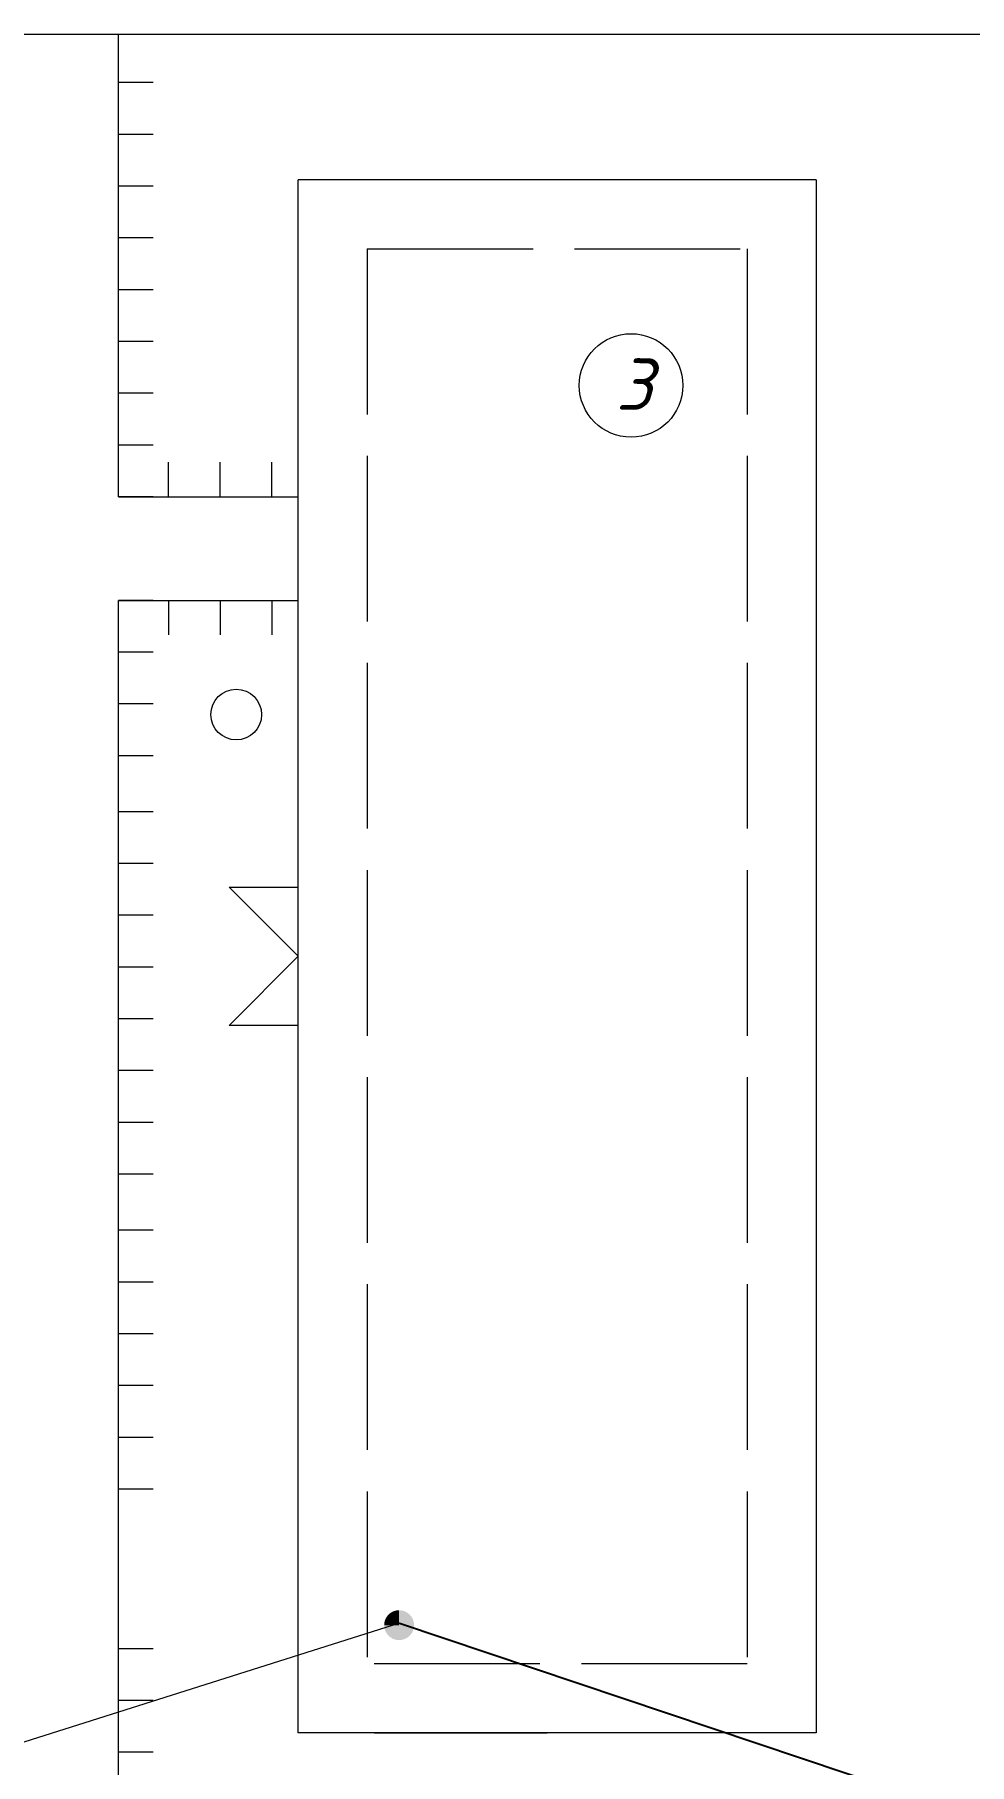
# Model space of a CAD drawing. Header units: millimetres. Extents: x 27137 to 30937, y -4667 to -569.
# Drawn here: x 30153.1 to 30180.2, y -2861.2 to -2811 of the extents above; entities that cross this region are included whole.
import ezdxf

# ---------------------------------------------------------------- set-up
doc = ezdxf.new("R2010")
doc.units = ezdxf.units.MM
doc.header["$LTSCALE"] = 0.4
doc.linetypes.add('ACAD_ISO02W100', pattern=[15, 12, -3])
doc.styles.add('Isocpeur', font='isocpeui.ttf', dxfattribs={"height": 2.5})

msp = doc.modelspace()

# ---------------------------------------------------------------- hatches: boundary and pattern name
at = {"lineweight": 15}
h = msp.add_hatch(color=256, dxfattribs=at)
h.dxf.hatch_style = 1
h.paths.add_polyline_path([(30163.271, -2857.1296), (30163.7035, -2857.1296), (30164.1361, -2857.1296, -1)])
h.paths.add_polyline_path([(30163.7035, -2856.6971, -0.4142136), (30164.1361, -2857.1296), (30163.7035, -2857.1296)])
h = msp.add_hatch(color=256, dxfattribs=at)
h.dxf.hatch_style = 1
h.paths.add_polyline_path([(30163.7035, -2856.6971), (30163.7035, -2857.1296), (30163.271, -2857.1296, -0.4142136)])

# ---------------------------------------------------------------- linework, layer by layer
for p, q in [((30187.7371, -2811.0495), (30059.8064, -2811.0523)), ((30156.5767, -2812.441), (30155.5767, -2812.441)), ((30156.5767, -2812.441), (30155.5767, -2812.441)), ((30156.5767, -2812.441), (30155.5767, -2812.441)), ((30156.5767, -2812.441), (30155.5767, -2812.441)), ((30156.5767, -2812.441), (30155.5767, -2812.441)), ((30156.5767, -2812.441), (30155.5767, -2812.441)), ((30156.5767, -2812.441), (30155.5767, -2812.441)), ((30156.5767, -2812.441), (30155.5767, -2812.441)), ((30156.5767, -2812.441), (30155.5767, -2812.441)), ((30156.5767, -2812.441), (30155.5767, -2812.441)), ((30156.5767, -2812.441), (30155.5767, -2812.441)), ((30156.5767, -2812.441), (30155.5767, -2812.441)), ((30156.5767, -2812.441), (30155.5767, -2812.441)), ((30156.5767, -2812.441), (30155.5767, -2812.441)), ((30156.5767, -2812.441), (30155.5767, -2812.441)), ((30156.5767, -2812.441), (30155.5767, -2812.441)), ((30156.5767, -2812.441), (30155.5767, -2812.441)), ((30156.5767, -2812.441), (30155.5767, -2812.441)), ((30156.5767, -2812.441), (30155.5767, -2812.441)), ((30156.5767, -2812.441), (30155.5767, -2812.441)), ((30156.5767, -2812.441), (30155.5767, -2812.441)), ((30156.5767, -2812.441), (30155.5767, -2812.441)), ((30156.5767, -2812.441), (30155.5767, -2812.441)), ((30156.5767, -2812.441), (30155.5767, -2812.441)), ((30156.5767, -2812.441), (30155.5767, -2812.441)), ((30156.5767, -2813.941), (30155.5767, -2813.941)), ((30156.5767, -2813.941), (30155.5767, -2813.941)), ((30156.5767, -2813.941), (30155.5767, -2813.941)), ((30156.5767, -2813.941), (30155.5767, -2813.941)), ((30156.5767, -2813.941), (30155.5767, -2813.941)), ((30156.5767, -2813.941), (30155.5767, -2813.941)), ((30156.5767, -2813.941), (30155.5767, -2813.941)), ((30156.5767, -2813.941), (30155.5767, -2813.941)), ((30156.5767, -2813.941), (30155.5767, -2813.941)), ((30156.5767, -2813.941), (30155.5767, -2813.941)), ((30156.5767, -2813.941), (30155.5767, -2813.941)), ((30156.5767, -2813.941), (30155.5767, -2813.941)), ((30156.5767, -2813.941), (30155.5767, -2813.941)), ((30156.5767, -2813.941), (30155.5767, -2813.941)), ((30156.5767, -2813.941), (30155.5767, -2813.941)), ((30156.5767, -2813.941), (30155.5767, -2813.941)), ((30156.5767, -2813.941), (30155.5767, -2813.941)), ((30156.5767, -2813.941), (30155.5767, -2813.941)), ((30156.5767, -2813.941), (30155.5767, -2813.941)), ((30156.5767, -2813.941), (30155.5767, -2813.941)), ((30156.5767, -2813.941), (30155.5767, -2813.941)), ((30156.5767, -2813.941), (30155.5767, -2813.941)), ((30156.5767, -2813.941), (30155.5767, -2813.941)), ((30156.5767, -2813.941), (30155.5767, -2813.941)), ((30156.5767, -2813.941), (30155.5767, -2813.941)), ((30156.5767, -2813.941), (30155.5767, -2813.941)), ((30156.5767, -2813.941), (30155.5767, -2813.941)), ((30156.5767, -2813.941), (30155.5767, -2813.941)), ((30156.5767, -2813.941), (30155.5767, -2813.941)), ((30156.5767, -2813.941), (30155.5767, -2813.941)), ((30156.5767, -2813.941), (30155.5767, -2813.941)), ((30156.5767, -2813.941), (30155.5767, -2813.941)), ((30156.5767, -2813.941), (30155.5767, -2813.941)), ((30156.5767, -2813.941), (30155.5767, -2813.941)), ((30156.5767, -2813.941), (30155.5767, -2813.941)), ((30156.5767, -2813.941), (30155.5767, -2813.941)), ((30156.5767, -2813.941), (30155.5767, -2813.941)), ((30156.5767, -2813.941), (30155.5767, -2813.941)), ((30156.5767, -2813.941), (30155.5767, -2813.941)), ((30156.5767, -2813.941), (30155.5767, -2813.941)), ((30156.5767, -2813.941), (30155.5767, -2813.941)), ((30156.5767, -2813.941), (30155.5767, -2813.941)), ((30160.7829, -2860.2526), (30160.7829, -2815.2526)), ((30175.7829, -2815.2526), (30160.7829, -2815.2526)), ((30175.7829, -2815.2526), (30175.7829, -2860.2526)), ((30175.7829, -2815.2526), (30175.7829, -2860.2526)), ((30156.5767, -2815.441), (30155.5767, -2815.441)), ((30156.5767, -2815.441), (30155.5767, -2815.441)), ((30156.5767, -2815.441), (30155.5767, -2815.441)), ((30156.5767, -2815.441), (30155.5767, -2815.441)), ((30156.5767, -2815.441), (30155.5767, -2815.441)), ((30156.5767, -2815.441), (30155.5767, -2815.441)), ((30156.5767, -2815.441), (30155.5767, -2815.441)), ((30156.5767, -2815.441), (30155.5767, -2815.441)), ((30156.5767, -2815.441), (30155.5767, -2815.441)), ((30156.5767, -2815.441), (30155.5767, -2815.441)), ((30156.5767, -2815.441), (30155.5767, -2815.441)), ((30156.5767, -2815.441), (30155.5767, -2815.441)), ((30156.5767, -2815.441), (30155.5767, -2815.441)), ((30156.5767, -2815.441), (30155.5767, -2815.441)), ((30156.5767, -2815.441), (30155.5767, -2815.441)), ((30156.5767, -2815.441), (30155.5767, -2815.441)), ((30156.5767, -2815.441), (30155.5767, -2815.441)), ((30156.5767, -2815.441), (30155.5767, -2815.441)), ((30156.5767, -2815.441), (30155.5767, -2815.441)), ((30156.5767, -2815.441), (30155.5767, -2815.441)), ((30156.5767, -2815.441), (30155.5767, -2815.441)), ((30156.5767, -2815.441), (30155.5767, -2815.441)), ((30156.5767, -2815.441), (30155.5767, -2815.441)), ((30156.5767, -2815.441), (30155.5767, -2815.441)), ((30156.5767, -2815.441), (30155.5767, -2815.441)), ((30156.5767, -2815.441), (30155.5767, -2815.441)), ((30156.5767, -2815.441), (30155.5767, -2815.441)), ((30156.5767, -2815.441), (30155.5767, -2815.441)), ((30156.5767, -2815.441), (30155.5767, -2815.441)), ((30156.5767, -2815.441), (30155.5767, -2815.441)), ((30156.5767, -2815.441), (30155.5767, -2815.441)), ((30156.5767, -2815.441), (30155.5767, -2815.441)), ((30156.5767, -2815.441), (30155.5767, -2815.441)), ((30156.5767, -2815.441), (30155.5767, -2815.441)), ((30156.5767, -2815.441), (30155.5767, -2815.441)), ((30156.5767, -2815.441), (30155.5767, -2815.441)), ((30156.5767, -2815.441), (30155.5767, -2815.441)), ((30156.5767, -2815.441), (30155.5767, -2815.441)), ((30156.5767, -2815.441), (30155.5767, -2815.441)), ((30156.5767, -2815.441), (30155.5767, -2815.441)), ((30156.5767, -2815.441), (30155.5767, -2815.441)), ((30156.5767, -2815.441), (30155.5767, -2815.441)), ((30156.5767, -2816.941), (30155.5767, -2816.941)), ((30156.5767, -2816.941), (30155.5767, -2816.941)), ((30156.5767, -2816.941), (30155.5767, -2816.941)), ((30156.5767, -2816.941), (30155.5767, -2816.941)), ((30156.5767, -2816.941), (30155.5767, -2816.941)), ((30156.5767, -2816.941), (30155.5767, -2816.941)), ((30156.5767, -2816.941), (30155.5767, -2816.941)), ((30156.5767, -2816.941), (30155.5767, -2816.941)), ((30156.5767, -2816.941), (30155.5767, -2816.941)), ((30156.5767, -2816.941), (30155.5767, -2816.941)), ((30156.5767, -2816.941), (30155.5767, -2816.941)), ((30156.5767, -2816.941), (30155.5767, -2816.941)), ((30156.5767, -2816.941), (30155.5767, -2816.941)), ((30156.5767, -2816.941), (30155.5767, -2816.941)), ((30156.5767, -2816.941), (30155.5767, -2816.941)), ((30156.5767, -2816.941), (30155.5767, -2816.941)), ((30156.5767, -2816.941), (30155.5767, -2816.941)), ((30156.5767, -2816.941), (30155.5767, -2816.941)), ((30156.5767, -2816.941), (30155.5767, -2816.941)), ((30156.5767, -2816.941), (30155.5767, -2816.941)), ((30156.5767, -2816.941), (30155.5767, -2816.941)), ((30156.5767, -2816.941), (30155.5767, -2816.941)), ((30156.5767, -2816.941), (30155.5767, -2816.941)), ((30156.5767, -2816.941), (30155.5767, -2816.941)), ((30156.5767, -2816.941), (30155.5767, -2816.941)), ((30156.5767, -2816.941), (30155.5767, -2816.941)), ((30156.5767, -2816.941), (30155.5767, -2816.941)), ((30156.5767, -2816.941), (30155.5767, -2816.941)), ((30156.5767, -2816.941), (30155.5767, -2816.941)), ((30156.5767, -2816.941), (30155.5767, -2816.941)), ((30156.5767, -2816.941), (30155.5767, -2816.941)), ((30156.5767, -2816.941), (30155.5767, -2816.941)), ((30156.5767, -2816.941), (30155.5767, -2816.941)), ((30156.5767, -2816.941), (30155.5767, -2816.941)), ((30156.5767, -2816.941), (30155.5767, -2816.941)), ((30156.5767, -2816.941), (30155.5767, -2816.941)), ((30156.5767, -2816.941), (30155.5767, -2816.941)), ((30156.5767, -2816.941), (30155.5767, -2816.941)), ((30156.5767, -2816.941), (30155.5767, -2816.941)), ((30156.5767, -2816.941), (30155.5767, -2816.941)), ((30156.5767, -2816.941), (30155.5767, -2816.941)), ((30156.5767, -2816.941), (30155.5767, -2816.941)), ((30156.5767, -2818.441), (30155.5767, -2818.441)), ((30156.5767, -2818.441), (30155.5767, -2818.441)), ((30156.5767, -2818.441), (30155.5767, -2818.441)), ((30156.5767, -2818.441), (30155.5767, -2818.441)), ((30156.5767, -2818.441), (30155.5767, -2818.441)), ((30156.5767, -2818.441), (30155.5767, -2818.441)), ((30156.5767, -2818.441), (30155.5767, -2818.441)), ((30156.5767, -2818.441), (30155.5767, -2818.441)), ((30156.5767, -2818.441), (30155.5767, -2818.441)), ((30156.5767, -2818.441), (30155.5767, -2818.441)), ((30156.5767, -2818.441), (30155.5767, -2818.441)), ((30156.5767, -2818.441), (30155.5767, -2818.441)), ((30156.5767, -2818.441), (30155.5767, -2818.441)), ((30156.5767, -2818.441), (30155.5767, -2818.441)), ((30156.5767, -2818.441), (30155.5767, -2818.441)), ((30156.5767, -2818.441), (30155.5767, -2818.441)), ((30156.5767, -2818.441), (30155.5767, -2818.441)), ((30156.5767, -2818.441), (30155.5767, -2818.441)), ((30156.5767, -2818.441), (30155.5767, -2818.441)), ((30156.5767, -2818.441), (30155.5767, -2818.441)), ((30156.5767, -2818.441), (30155.5767, -2818.441)), ((30156.5767, -2818.441), (30155.5767, -2818.441)), ((30156.5767, -2818.441), (30155.5767, -2818.441)), ((30156.5767, -2818.441), (30155.5767, -2818.441)), ((30156.5767, -2818.441), (30155.5767, -2818.441)), ((30156.5767, -2818.441), (30155.5767, -2818.441)), ((30156.5767, -2818.441), (30155.5767, -2818.441)), ((30156.5767, -2818.441), (30155.5767, -2818.441)), ((30156.5767, -2818.441), (30155.5767, -2818.441)), ((30156.5767, -2818.441), (30155.5767, -2818.441)), ((30156.5767, -2818.441), (30155.5767, -2818.441)), ((30156.5767, -2818.441), (30155.5767, -2818.441)), ((30156.5767, -2818.441), (30155.5767, -2818.441)), ((30156.5767, -2818.441), (30155.5767, -2818.441)), ((30156.5767, -2818.441), (30155.5767, -2818.441)), ((30156.5767, -2818.441), (30155.5767, -2818.441)), ((30156.5767, -2818.441), (30155.5767, -2818.441)), ((30156.5767, -2818.441), (30155.5767, -2818.441)), ((30156.5767, -2818.441), (30155.5767, -2818.441)), ((30156.5767, -2818.441), (30155.5767, -2818.441)), ((30156.5767, -2818.441), (30155.5767, -2818.441)), ((30156.5767, -2818.441), (30155.5767, -2818.441)), ((30156.5767, -2819.941), (30155.5767, -2819.941)), ((30156.5767, -2819.941), (30155.5767, -2819.941)), ((30156.5767, -2819.941), (30155.5767, -2819.941)), ((30156.5767, -2819.941), (30155.5767, -2819.941)), ((30156.5767, -2819.941), (30155.5767, -2819.941)), ((30156.5767, -2819.941), (30155.5767, -2819.941)), ((30156.5767, -2819.941), (30155.5767, -2819.941)), ((30156.5767, -2819.941), (30155.5767, -2819.941)), ((30156.5767, -2819.941), (30155.5767, -2819.941)), ((30156.5767, -2819.941), (30155.5767, -2819.941)), ((30156.5767, -2819.941), (30155.5767, -2819.941)), ((30156.5767, -2819.941), (30155.5767, -2819.941)), ((30156.5767, -2819.941), (30155.5767, -2819.941)), ((30156.5767, -2819.941), (30155.5767, -2819.941)), ((30156.5767, -2819.941), (30155.5767, -2819.941)), ((30156.5767, -2819.941), (30155.5767, -2819.941)), ((30156.5767, -2819.941), (30155.5767, -2819.941)), ((30156.5767, -2819.941), (30155.5767, -2819.941)), ((30156.5767, -2819.941), (30155.5767, -2819.941)), ((30156.5767, -2819.941), (30155.5767, -2819.941)), ((30156.5767, -2819.941), (30155.5767, -2819.941)), ((30156.5767, -2819.941), (30155.5767, -2819.941)), ((30156.5767, -2819.941), (30155.5767, -2819.941)), ((30156.5767, -2819.941), (30155.5767, -2819.941)), ((30156.5767, -2819.941), (30155.5767, -2819.941)), ((30156.5767, -2819.941), (30155.5767, -2819.941)), ((30156.5767, -2819.941), (30155.5767, -2819.941)), ((30156.5767, -2819.941), (30155.5767, -2819.941)), ((30156.5767, -2819.941), (30155.5767, -2819.941)), ((30156.5767, -2819.941), (30155.5767, -2819.941)), ((30156.5767, -2819.941), (30155.5767, -2819.941)), ((30156.5767, -2819.941), (30155.5767, -2819.941)), ((30156.5767, -2819.941), (30155.5767, -2819.941)), ((30156.5767, -2819.941), (30155.5767, -2819.941)), ((30156.5767, -2819.941), (30155.5767, -2819.941)), ((30156.5767, -2819.941), (30155.5767, -2819.941)), ((30156.5767, -2819.941), (30155.5767, -2819.941)), ((30156.5767, -2819.941), (30155.5767, -2819.941)), ((30156.5767, -2819.941), (30155.5767, -2819.941)), ((30156.5767, -2819.941), (30155.5767, -2819.941)), ((30156.5767, -2819.941), (30155.5767, -2819.941)), ((30156.5767, -2819.941), (30155.5767, -2819.941)), ((30156.5767, -2821.441), (30155.5767, -2821.441)), ((30156.5767, -2821.441), (30155.5767, -2821.441)), ((30156.5767, -2821.441), (30155.5767, -2821.441)), ((30156.5767, -2821.441), (30155.5767, -2821.441)), ((30156.5767, -2821.441), (30155.5767, -2821.441)), ((30156.5767, -2821.441), (30155.5767, -2821.441)), ((30156.5767, -2821.441), (30155.5767, -2821.441)), ((30156.5767, -2821.441), (30155.5767, -2821.441)), ((30156.5767, -2821.441), (30155.5767, -2821.441)), ((30156.5767, -2821.441), (30155.5767, -2821.441)), ((30156.5767, -2821.441), (30155.5767, -2821.441)), ((30156.5767, -2821.441), (30155.5767, -2821.441)), ((30156.5767, -2821.441), (30155.5767, -2821.441)), ((30156.5767, -2821.441), (30155.5767, -2821.441)), ((30156.5767, -2821.441), (30155.5767, -2821.441)), ((30156.5767, -2821.441), (30155.5767, -2821.441)), ((30156.5767, -2821.441), (30155.5767, -2821.441)), ((30156.5767, -2821.441), (30155.5767, -2821.441)), ((30156.5767, -2821.441), (30155.5767, -2821.441)), ((30156.5767, -2821.441), (30155.5767, -2821.441)), ((30156.5767, -2821.441), (30155.5767, -2821.441)), ((30156.5767, -2821.441), (30155.5767, -2821.441)), ((30156.5767, -2821.441), (30155.5767, -2821.441)), ((30156.5767, -2821.441), (30155.5767, -2821.441)), ((30156.5767, -2821.441), (30155.5767, -2821.441)), ((30156.5767, -2821.441), (30155.5767, -2821.441)), ((30156.5767, -2821.441), (30155.5767, -2821.441)), ((30156.5767, -2821.441), (30155.5767, -2821.441)), ((30156.5767, -2821.441), (30155.5767, -2821.441)), ((30156.5767, -2821.441), (30155.5767, -2821.441)), ((30156.5767, -2821.441), (30155.5767, -2821.441)), ((30156.5767, -2821.441), (30155.5767, -2821.441)), ((30156.5767, -2821.441), (30155.5767, -2821.441)), ((30156.5767, -2821.441), (30155.5767, -2821.441)), ((30156.5767, -2821.441), (30155.5767, -2821.441)), ((30156.5767, -2821.441), (30155.5767, -2821.441)), ((30156.5767, -2821.441), (30155.5767, -2821.441)), ((30156.5767, -2821.441), (30155.5767, -2821.441)), ((30156.5767, -2821.441), (30155.5767, -2821.441)), ((30156.5767, -2821.441), (30155.5767, -2821.441)), ((30156.5767, -2821.441), (30155.5767, -2821.441)), ((30156.5767, -2821.441), (30155.5767, -2821.441)), ((30156.5767, -2822.941), (30155.5767, -2822.941)), ((30156.5767, -2822.941), (30155.5767, -2822.941)), ((30156.5767, -2822.941), (30155.5767, -2822.941)), ((30156.5767, -2822.941), (30155.5767, -2822.941)), ((30156.5767, -2822.941), (30155.5767, -2822.941)), ((30156.5767, -2822.941), (30155.5767, -2822.941)), ((30156.5767, -2822.941), (30155.5767, -2822.941)), ((30156.5767, -2822.941), (30155.5767, -2822.941)), ((30156.5767, -2822.941), (30155.5767, -2822.941)), ((30156.5767, -2822.941), (30155.5767, -2822.941)), ((30156.5767, -2822.941), (30155.5767, -2822.941)), ((30156.5767, -2822.941), (30155.5767, -2822.941)), ((30156.5767, -2822.941), (30155.5767, -2822.941)), ((30156.5767, -2822.941), (30155.5767, -2822.941)), ((30156.5767, -2822.941), (30155.5767, -2822.941)), ((30156.5767, -2822.941), (30155.5767, -2822.941)), ((30156.5767, -2822.941), (30155.5767, -2822.941)), ((30157.0199, -2824.441), (30157.0199, -2823.441)), ((30157.0199, -2824.441), (30157.0199, -2823.441)), ((30158.5199, -2824.441), (30158.5199, -2823.441)), ((30158.5199, -2824.441), (30158.5199, -2823.441)), ((30160.0199, -2824.441), (30160.0199, -2823.441)), ((30160.0199, -2824.441), (30160.0199, -2823.441)), ((30155.576, -2824.441), (30160.7829, -2824.441)), ((30156.5767, -2824.441), (30155.5767, -2824.441)), ((30156.5767, -2824.441), (30155.5767, -2824.441)), ((30156.5767, -2824.441), (30155.5767, -2824.441)), ((30156.5767, -2824.441), (30155.5767, -2824.441)), ((30156.5767, -2824.441), (30155.5767, -2824.441)), ((30156.5767, -2824.441), (30155.5767, -2824.441)), ((30156.5767, -2824.441), (30155.5767, -2824.441)), ((30156.5767, -2824.441), (30155.5767, -2824.441)), ((30156.5767, -2824.441), (30155.5767, -2824.441)), ((30156.5767, -2824.441), (30155.5767, -2824.441)), ((30156.5767, -2824.441), (30155.5767, -2824.441)), ((30155.5761, -2827.441), (30160.7829, -2827.441)), ((30156.5767, -2827.441), (30155.5767, -2827.441)), ((30156.5767, -2827.441), (30155.5767, -2827.441)), ((30156.5767, -2827.441), (30155.5767, -2827.441)), ((30156.5767, -2827.441), (30155.5767, -2827.441)), ((30156.5767, -2827.441), (30155.5767, -2827.441)), ((30156.5767, -2827.441), (30155.5767, -2827.441)), ((30156.5767, -2827.441), (30155.5767, -2827.441)), ((30156.5767, -2827.441), (30155.5767, -2827.441)), ((30156.5767, -2827.441), (30155.5767, -2827.441)), ((30156.5767, -2827.441), (30155.5767, -2827.441)), ((30156.5767, -2827.441), (30155.5767, -2827.441)), ((30156.5767, -2827.441), (30155.5767, -2827.441)), ((30156.5767, -2827.441), (30155.5767, -2827.441)), ((30156.5767, -2827.441), (30155.5767, -2827.441)), ((30156.5767, -2827.441), (30155.5767, -2827.441)), ((30156.5767, -2827.441), (30155.5767, -2827.441)), ((30156.5767, -2827.441), (30155.5767, -2827.441)), ((30157.0199, -2827.441), (30157.0199, -2828.441)), ((30157.0199, -2827.441), (30157.0199, -2828.441)), ((30158.5199, -2827.441), (30158.5199, -2828.441)), ((30158.5199, -2827.441), (30158.5199, -2828.441)), ((30160.0199, -2827.441), (30160.0199, -2828.441)), ((30160.0199, -2827.441), (30160.0199, -2828.441)), ((30156.5767, -2828.941), (30155.5767, -2828.941)), ((30156.5767, -2828.941), (30155.5767, -2828.941)), ((30156.5767, -2828.941), (30155.5767, -2828.941)), ((30156.5767, -2828.941), (30155.5767, -2828.941)), ((30156.5767, -2828.941), (30155.5767, -2828.941)), ((30156.5767, -2828.941), (30155.5767, -2828.941)), ((30156.5767, -2828.941), (30155.5767, -2828.941)), ((30156.5767, -2828.941), (30155.5767, -2828.941)), ((30156.5767, -2828.941), (30155.5767, -2828.941)), ((30156.5767, -2828.941), (30155.5767, -2828.941)), ((30156.5767, -2828.941), (30155.5767, -2828.941)), ((30156.5767, -2830.441), (30155.5767, -2830.441)), ((30156.5767, -2830.441), (30155.5767, -2830.441)), ((30156.5767, -2830.441), (30155.5767, -2830.441)), ((30156.5767, -2830.441), (30155.5767, -2830.441)), ((30156.5767, -2830.441), (30155.5767, -2830.441)), ((30156.5767, -2830.441), (30155.5767, -2830.441)), ((30156.5767, -2830.441), (30155.5767, -2830.441)), ((30156.5767, -2830.441), (30155.5767, -2830.441)), ((30156.5767, -2830.441), (30155.5767, -2830.441)), ((30156.5767, -2830.441), (30155.5767, -2830.441)), ((30156.5767, -2830.441), (30155.5767, -2830.441)), ((30156.5767, -2830.441), (30155.5767, -2830.441)), ((30156.5767, -2830.441), (30155.5767, -2830.441)), ((30156.5767, -2830.441), (30155.5767, -2830.441)), ((30156.5767, -2830.441), (30155.5767, -2830.441)), ((30156.5767, -2830.441), (30155.5767, -2830.441)), ((30156.5767, -2830.441), (30155.5767, -2830.441)), ((30156.5767, -2830.441), (30155.5767, -2830.441)), ((30156.5767, -2830.441), (30155.5767, -2830.441)), ((30156.5767, -2830.441), (30155.5767, -2830.441)), ((30156.5767, -2830.441), (30155.5767, -2830.441)), ((30156.5767, -2831.941), (30155.5767, -2831.941)), ((30156.5767, -2831.941), (30155.5767, -2831.941)), ((30156.5767, -2831.941), (30155.5767, -2831.941)), ((30156.5767, -2831.941), (30155.5767, -2831.941)), ((30156.5767, -2831.941), (30155.5767, -2831.941)), ((30156.5767, -2831.941), (30155.5767, -2831.941)), ((30156.5767, -2831.941), (30155.5767, -2831.941)), ((30156.5767, -2831.941), (30155.5767, -2831.941)), ((30156.5767, -2831.941), (30155.5767, -2831.941)), ((30156.5767, -2831.941), (30155.5767, -2831.941)), ((30156.5767, -2831.941), (30155.5767, -2831.941)), ((30156.5767, -2831.941), (30155.5767, -2831.941)), ((30156.5767, -2831.941), (30155.5767, -2831.941)), ((30156.5767, -2831.941), (30155.5767, -2831.941)), ((30156.5767, -2831.941), (30155.5767, -2831.941)), ((30156.5767, -2831.941), (30155.5767, -2831.941)), ((30156.5767, -2831.941), (30155.5767, -2831.941)), ((30156.5767, -2831.941), (30155.5767, -2831.941)), ((30156.5767, -2831.941), (30155.5767, -2831.941)), ((30156.5767, -2831.941), (30155.5767, -2831.941)), ((30156.5767, -2831.941), (30155.5767, -2831.941)), ((30156.5767, -2831.941), (30155.5767, -2831.941)), ((30156.5767, -2831.941), (30155.5767, -2831.941)), ((30156.5767, -2831.941), (30155.5767, -2831.941)), ((30156.5767, -2831.941), (30155.5767, -2831.941)), ((30156.5767, -2831.941), (30155.5767, -2831.941)), ((30156.5767, -2831.941), (30155.5767, -2831.941)), ((30156.5767, -2831.941), (30155.5767, -2831.941)), ((30156.5767, -2831.941), (30155.5767, -2831.941)), ((30156.5767, -2831.941), (30155.5767, -2831.941)), ((30156.5767, -2831.941), (30155.5767, -2831.941)), ((30156.5767, -2831.941), (30155.5767, -2831.941)), ((30156.5767, -2831.941), (30155.5767, -2831.941)), ((30156.5767, -2831.941), (30155.5767, -2831.941)), ((30156.5767, -2831.941), (30155.5767, -2831.941)), ((30156.5767, -2831.941), (30155.5767, -2831.941)), ((30156.5767, -2831.941), (30155.5767, -2831.941)), ((30156.5767, -2831.941), (30155.5767, -2831.941)), ((30156.5767, -2831.941), (30155.5767, -2831.941)), ((30156.5767, -2831.941), (30155.5767, -2831.941)), ((30156.5767, -2831.941), (30155.5767, -2831.941)), ((30156.5767, -2831.941), (30155.5767, -2831.941)), ((30156.5767, -2831.941), (30155.5767, -2831.941)), ((30156.5767, -2831.941), (30155.5767, -2831.941)), ((30156.5767, -2831.941), (30155.5767, -2831.941)), ((30156.5767, -2831.941), (30155.5767, -2831.941)), ((30156.5767, -2831.941), (30155.5767, -2831.941)), ((30156.5767, -2831.941), (30155.5767, -2831.941)), ((30156.5767, -2831.941), (30155.5767, -2831.941)), ((30156.5767, -2831.941), (30155.5767, -2831.941)), ((30156.5767, -2831.941), (30155.5767, -2831.941)), ((30156.5767, -2831.941), (30155.5767, -2831.941)), ((30156.5767, -2831.941), (30155.5767, -2831.941)), ((30156.5767, -2831.941), (30155.5767, -2831.941)), ((30156.5767, -2831.941), (30155.5767, -2831.941)), ((30156.5767, -2831.941), (30155.5767, -2831.941)), ((30156.5767, -2831.941), (30155.5767, -2831.941)), ((30156.5767, -2831.941), (30155.5767, -2831.941)), ((30156.5767, -2831.941), (30155.5767, -2831.941)), ((30156.5767, -2831.941), (30155.5767, -2831.941)), ((30156.5767, -2831.941), (30155.5767, -2831.941)), ((30156.5767, -2831.941), (30155.5767, -2831.941)), ((30156.5767, -2831.941), (30155.5767, -2831.941)), ((30156.5767, -2831.941), (30155.5767, -2831.941)), ((30156.5767, -2831.941), (30155.5767, -2831.941)), ((30156.5767, -2831.941), (30155.5767, -2831.941)), ((30156.5767, -2831.941), (30155.5767, -2831.941)), ((30156.5767, -2833.5648), (30155.5767, -2833.5648)), ((30156.5767, -2833.5648), (30155.5767, -2833.5648)), ((30156.5767, -2833.5648), (30155.5767, -2833.5648)), ((30156.5767, -2833.5648), (30155.5767, -2833.5648)), ((30156.5767, -2833.5648), (30155.5767, -2833.5648)), ((30156.5767, -2833.5648), (30155.5767, -2833.5648)), ((30156.5767, -2833.5648), (30155.5767, -2833.5648)), ((30156.5767, -2833.5648), (30155.5767, -2833.5648)), ((30156.5767, -2833.5648), (30155.5767, -2833.5648)), ((30156.5767, -2833.5648), (30155.5767, -2833.5648)), ((30156.5767, -2833.5648), (30155.5767, -2833.5648)), ((30156.5767, -2833.5648), (30155.5767, -2833.5648)), ((30156.5767, -2833.5648), (30155.5767, -2833.5648)), ((30156.5767, -2833.5648), (30155.5767, -2833.5648)), ((30156.5767, -2833.5648), (30155.5767, -2833.5648)), ((30156.5767, -2833.5648), (30155.5767, -2833.5648)), ((30156.5767, -2833.5648), (30155.5767, -2833.5648)), ((30156.5767, -2833.5648), (30155.5767, -2833.5648)), ((30156.5767, -2833.5648), (30155.5767, -2833.5648)), ((30156.5767, -2833.5648), (30155.5767, -2833.5648)), ((30156.5767, -2833.5648), (30155.5767, -2833.5648)), ((30156.5767, -2833.5648), (30155.5767, -2833.5648)), ((30156.5767, -2833.5648), (30155.5767, -2833.5648)), ((30156.5767, -2833.5648), (30155.5767, -2833.5648)), ((30156.5767, -2833.5648), (30155.5767, -2833.5648)), ((30156.5767, -2835.0648), (30155.5767, -2835.0648)), ((30156.5767, -2835.0648), (30155.5767, -2835.0648)), ((30156.5767, -2835.0648), (30155.5767, -2835.0648)), ((30156.5767, -2835.0648), (30155.5767, -2835.0648)), ((30156.5767, -2835.0648), (30155.5767, -2835.0648)), ((30156.5767, -2835.0648), (30155.5767, -2835.0648)), ((30156.5767, -2835.0648), (30155.5767, -2835.0648)), ((30156.5767, -2835.0648), (30155.5767, -2835.0648)), ((30156.5767, -2835.0648), (30155.5767, -2835.0648)), ((30156.5767, -2835.0648), (30155.5767, -2835.0648)), ((30156.5767, -2835.0648), (30155.5767, -2835.0648)), ((30156.5767, -2835.0648), (30155.5767, -2835.0648)), ((30156.5767, -2835.0648), (30155.5767, -2835.0648)), ((30156.5767, -2835.0648), (30155.5767, -2835.0648)), ((30156.5767, -2835.0648), (30155.5767, -2835.0648)), ((30156.5767, -2835.0648), (30155.5767, -2835.0648)), ((30156.5767, -2835.0648), (30155.5767, -2835.0648)), ((30158.7829, -2835.7526), (30160.7829, -2835.7526)), ((30158.7829, -2835.7526), (30160.7829, -2837.7526)), ((30156.5767, -2836.5648), (30155.5767, -2836.5648)), ((30156.5767, -2836.5648), (30155.5767, -2836.5648)), ((30156.5767, -2836.5648), (30155.5767, -2836.5648)), ((30156.5767, -2836.5648), (30155.5767, -2836.5648)), ((30156.5767, -2836.5648), (30155.5767, -2836.5648)), ((30156.5767, -2836.5648), (30155.5767, -2836.5648)), ((30156.5767, -2836.5648), (30155.5767, -2836.5648)), ((30156.5767, -2836.5648), (30155.5767, -2836.5648)), ((30156.5767, -2836.5648), (30155.5767, -2836.5648)), ((30156.5767, -2836.5648), (30155.5767, -2836.5648)), ((30156.5767, -2836.5648), (30155.5767, -2836.5648)), ((30160.7829, -2837.7526), (30158.7829, -2839.7526)), ((30156.5767, -2838.0648), (30155.5767, -2838.0648)), ((30156.5767, -2838.0648), (30155.5767, -2838.0648)), ((30156.5767, -2838.0648), (30155.5767, -2838.0648)), ((30156.5767, -2838.0648), (30155.5767, -2838.0648)), ((30156.5767, -2838.0648), (30155.5767, -2838.0648)), ((30156.5767, -2838.0648), (30155.5767, -2838.0648)), ((30156.5767, -2838.0648), (30155.5767, -2838.0648)), ((30156.5767, -2838.0648), (30155.5767, -2838.0648)), ((30156.5767, -2838.0648), (30155.5767, -2838.0648)), ((30156.5767, -2838.0648), (30155.5767, -2838.0648)), ((30156.5767, -2838.0648), (30155.5767, -2838.0648)), ((30156.5767, -2838.0648), (30155.5767, -2838.0648)), ((30156.5767, -2838.0648), (30155.5767, -2838.0648)), ((30156.5767, -2839.5648), (30155.5767, -2839.5648)), ((30156.5767, -2839.5648), (30155.5767, -2839.5648)), ((30156.5767, -2839.5648), (30155.5767, -2839.5648)), ((30156.5767, -2839.5648), (30155.5767, -2839.5648)), ((30156.5767, -2839.5648), (30155.5767, -2839.5648)), ((30156.5767, -2839.5648), (30155.5767, -2839.5648)), ((30156.5767, -2839.5648), (30155.5767, -2839.5648)), ((30156.5767, -2839.5648), (30155.5767, -2839.5648)), ((30156.5767, -2839.5648), (30155.5767, -2839.5648)), ((30156.5767, -2839.5648), (30155.5767, -2839.5648)), ((30156.5767, -2839.5648), (30155.5767, -2839.5648)), ((30156.5767, -2839.5648), (30155.5767, -2839.5648)), ((30156.5767, -2839.5648), (30155.5767, -2839.5648)), ((30156.5767, -2839.5648), (30155.5767, -2839.5648)), ((30156.5767, -2839.5648), (30155.5767, -2839.5648)), ((30156.5767, -2839.5648), (30155.5767, -2839.5648)), ((30156.5767, -2839.5648), (30155.5767, -2839.5648)), ((30160.7829, -2839.7526), (30158.7829, -2839.7526)), ((30156.5767, -2841.0648), (30155.5767, -2841.0648)), ((30156.5767, -2841.0648), (30155.5767, -2841.0648)), ((30156.5767, -2841.0648), (30155.5767, -2841.0648)), ((30156.5767, -2841.0648), (30155.5767, -2841.0648)), ((30156.5767, -2841.0648), (30155.5767, -2841.0648)), ((30156.5767, -2841.0648), (30155.5767, -2841.0648)), ((30156.5767, -2841.0648), (30155.5767, -2841.0648)), ((30156.5767, -2841.0648), (30155.5767, -2841.0648)), ((30156.5767, -2841.0648), (30155.5767, -2841.0648)), ((30156.5767, -2841.0648), (30155.5767, -2841.0648)), ((30156.5767, -2841.0648), (30155.5767, -2841.0648)), ((30156.5767, -2842.5648), (30155.5767, -2842.5648)), ((30156.5767, -2842.5648), (30155.5767, -2842.5648)), ((30156.5767, -2842.5648), (30155.5767, -2842.5648)), ((30156.5767, -2842.5648), (30155.5767, -2842.5648)), ((30156.5767, -2842.5648), (30155.5767, -2842.5648)), ((30156.5767, -2842.5648), (30155.5767, -2842.5648)), ((30156.5767, -2842.5648), (30155.5767, -2842.5648)), ((30156.5767, -2842.5648), (30155.5767, -2842.5648)), ((30156.5767, -2842.5648), (30155.5767, -2842.5648)), ((30156.5767, -2842.5648), (30155.5767, -2842.5648)), ((30156.5767, -2842.5648), (30155.5767, -2842.5648)), ((30156.5767, -2842.5648), (30155.5767, -2842.5648)), ((30156.5767, -2842.5648), (30155.5767, -2842.5648)), ((30156.5767, -2842.5648), (30155.5767, -2842.5648)), ((30156.5767, -2842.5648), (30155.5767, -2842.5648)), ((30156.5767, -2842.5648), (30155.5767, -2842.5648)), ((30156.5767, -2842.5648), (30155.5767, -2842.5648)), ((30156.5767, -2842.5648), (30155.5767, -2842.5648)), ((30156.5767, -2842.5648), (30155.5767, -2842.5648)), ((30156.5767, -2842.5648), (30155.5767, -2842.5648)), ((30156.5767, -2842.5648), (30155.5767, -2842.5648)), ((30156.5767, -2844.0648), (30155.5767, -2844.0648)), ((30156.5767, -2844.0648), (30155.5767, -2844.0648)), ((30156.5767, -2844.0648), (30155.5767, -2844.0648)), ((30156.5767, -2844.0648), (30155.5767, -2844.0648)), ((30156.5767, -2844.0648), (30155.5767, -2844.0648)), ((30156.5767, -2844.0648), (30155.5767, -2844.0648)), ((30156.5767, -2844.0648), (30155.5767, -2844.0648)), ((30156.5767, -2844.0648), (30155.5767, -2844.0648)), ((30156.5767, -2844.0648), (30155.5767, -2844.0648)), ((30156.5767, -2844.0648), (30155.5767, -2844.0648)), ((30156.5767, -2844.0648), (30155.5767, -2844.0648)), ((30156.5767, -2844.0648), (30155.5767, -2844.0648)), ((30156.5767, -2844.0648), (30155.5767, -2844.0648)), ((30156.5767, -2844.0648), (30155.5767, -2844.0648)), ((30156.5767, -2844.0648), (30155.5767, -2844.0648)), ((30156.5767, -2844.0648), (30155.5767, -2844.0648)), ((30156.5767, -2844.0648), (30155.5767, -2844.0648)), ((30156.5767, -2844.0648), (30155.5767, -2844.0648)), ((30156.5767, -2844.0648), (30155.5767, -2844.0648)), ((30156.5767, -2844.0648), (30155.5767, -2844.0648)), ((30156.5767, -2844.0648), (30155.5767, -2844.0648)), ((30156.5767, -2844.0648), (30155.5767, -2844.0648)), ((30156.5767, -2844.0648), (30155.5767, -2844.0648)), ((30156.5767, -2844.0648), (30155.5767, -2844.0648)), ((30156.5767, -2844.0648), (30155.5767, -2844.0648)), ((30156.5767, -2844.0648), (30155.5767, -2844.0648)), ((30156.5767, -2844.0648), (30155.5767, -2844.0648)), ((30156.5767, -2844.0648), (30155.5767, -2844.0648)), ((30156.5767, -2844.0648), (30155.5767, -2844.0648)), ((30156.5767, -2844.0648), (30155.5767, -2844.0648)), ((30156.5767, -2844.0648), (30155.5767, -2844.0648)), ((30156.5767, -2844.0648), (30155.5767, -2844.0648)), ((30156.5767, -2844.0648), (30155.5767, -2844.0648)), ((30156.5767, -2844.0648), (30155.5767, -2844.0648)), ((30156.5767, -2844.0648), (30155.5767, -2844.0648)), ((30156.5767, -2844.0648), (30155.5767, -2844.0648)), ((30156.5767, -2844.0648), (30155.5767, -2844.0648)), ((30156.5767, -2844.0648), (30155.5767, -2844.0648)), ((30156.5767, -2844.0648), (30155.5767, -2844.0648)), ((30156.5767, -2844.0648), (30155.5767, -2844.0648)), ((30156.5767, -2844.0648), (30155.5767, -2844.0648)), ((30156.5767, -2844.0648), (30155.5767, -2844.0648)), ((30156.5767, -2844.0648), (30155.5767, -2844.0648)), ((30156.5767, -2844.0648), (30155.5767, -2844.0648)), ((30156.5767, -2844.0648), (30155.5767, -2844.0648)), ((30156.5767, -2844.0648), (30155.5767, -2844.0648)), ((30156.5767, -2844.0648), (30155.5767, -2844.0648)), ((30156.5767, -2844.0648), (30155.5767, -2844.0648)), ((30156.5767, -2844.0648), (30155.5767, -2844.0648)), ((30156.5767, -2844.0648), (30155.5767, -2844.0648)), ((30156.5767, -2844.0648), (30155.5767, -2844.0648)), ((30156.5767, -2844.0648), (30155.5767, -2844.0648)), ((30156.5767, -2844.0648), (30155.5767, -2844.0648)), ((30156.5767, -2844.0648), (30155.5767, -2844.0648)), ((30156.5767, -2844.0648), (30155.5767, -2844.0648)), ((30156.5767, -2844.0648), (30155.5767, -2844.0648)), ((30156.5767, -2844.0648), (30155.5767, -2844.0648)), ((30156.5767, -2844.0648), (30155.5767, -2844.0648)), ((30156.5767, -2844.0648), (30155.5767, -2844.0648)), ((30156.5767, -2844.0648), (30155.5767, -2844.0648)), ((30156.5767, -2844.0648), (30155.5767, -2844.0648)), ((30156.5767, -2844.0648), (30155.5767, -2844.0648)), ((30156.5767, -2844.0648), (30155.5767, -2844.0648)), ((30156.5767, -2844.0648), (30155.5767, -2844.0648)), ((30156.5767, -2844.0648), (30155.5767, -2844.0648)), ((30156.5767, -2844.0648), (30155.5767, -2844.0648)), ((30156.5767, -2844.0648), (30155.5767, -2844.0648)), ((30156.5767, -2845.6887), (30155.5767, -2845.6887)), ((30156.5767, -2845.6887), (30155.5767, -2845.6887)), ((30156.5767, -2845.6887), (30155.5767, -2845.6887)), ((30156.5767, -2845.6887), (30155.5767, -2845.6887)), ((30156.5767, -2845.6887), (30155.5767, -2845.6887)), ((30156.5767, -2845.6887), (30155.5767, -2845.6887)), ((30156.5767, -2845.6887), (30155.5767, -2845.6887)), ((30156.5767, -2845.6887), (30155.5767, -2845.6887)), ((30156.5767, -2845.6887), (30155.5767, -2845.6887)), ((30156.5767, -2845.6887), (30155.5767, -2845.6887)), ((30156.5767, -2845.6887), (30155.5767, -2845.6887)), ((30156.5767, -2845.6887), (30155.5767, -2845.6887)), ((30156.5767, -2845.6887), (30155.5767, -2845.6887)), ((30156.5767, -2845.6887), (30155.5767, -2845.6887)), ((30156.5767, -2845.6887), (30155.5767, -2845.6887)), ((30156.5767, -2845.6887), (30155.5767, -2845.6887)), ((30156.5767, -2845.6887), (30155.5767, -2845.6887)), ((30156.5767, -2845.6887), (30155.5767, -2845.6887)), ((30156.5767, -2845.6887), (30155.5767, -2845.6887)), ((30156.5767, -2845.6887), (30155.5767, -2845.6887)), ((30156.5767, -2845.6887), (30155.5767, -2845.6887)), ((30156.5767, -2845.6887), (30155.5767, -2845.6887)), ((30156.5767, -2845.6887), (30155.5767, -2845.6887)), ((30156.5767, -2845.6887), (30155.5767, -2845.6887)), ((30156.5767, -2845.6887), (30155.5767, -2845.6887)), ((30156.5767, -2847.1887), (30155.5767, -2847.1887)), ((30156.5767, -2847.1887), (30155.5767, -2847.1887)), ((30156.5767, -2847.1887), (30155.5767, -2847.1887)), ((30156.5767, -2847.1887), (30155.5767, -2847.1887)), ((30156.5767, -2847.1887), (30155.5767, -2847.1887)), ((30156.5767, -2847.1887), (30155.5767, -2847.1887)), ((30156.5767, -2847.1887), (30155.5767, -2847.1887)), ((30156.5767, -2847.1887), (30155.5767, -2847.1887)), ((30156.5767, -2847.1887), (30155.5767, -2847.1887)), ((30156.5767, -2847.1887), (30155.5767, -2847.1887)), ((30156.5767, -2847.1887), (30155.5767, -2847.1887)), ((30156.5767, -2847.1887), (30155.5767, -2847.1887)), ((30156.5767, -2847.1887), (30155.5767, -2847.1887)), ((30156.5767, -2847.1887), (30155.5767, -2847.1887)), ((30156.5767, -2847.1887), (30155.5767, -2847.1887)), ((30156.5767, -2847.1887), (30155.5767, -2847.1887)), ((30156.5767, -2847.1887), (30155.5767, -2847.1887)), ((30156.5767, -2848.6887), (30155.5767, -2848.6887)), ((30156.5767, -2848.6887), (30155.5767, -2848.6887)), ((30156.5767, -2848.6887), (30155.5767, -2848.6887)), ((30156.5767, -2848.6887), (30155.5767, -2848.6887)), ((30156.5767, -2848.6887), (30155.5767, -2848.6887)), ((30156.5767, -2848.6887), (30155.5767, -2848.6887)), ((30156.5767, -2848.6887), (30155.5767, -2848.6887)), ((30156.5767, -2848.6887), (30155.5767, -2848.6887)), ((30156.5767, -2848.6887), (30155.5767, -2848.6887)), ((30156.5767, -2848.6887), (30155.5767, -2848.6887)), ((30156.5767, -2848.6887), (30155.5767, -2848.6887)), ((30156.5767, -2850.1887), (30155.5767, -2850.1887)), ((30156.5767, -2850.1887), (30155.5767, -2850.1887)), ((30156.5767, -2850.1887), (30155.5767, -2850.1887)), ((30156.5767, -2850.1887), (30155.5767, -2850.1887)), ((30156.5767, -2850.1887), (30155.5767, -2850.1887)), ((30156.5767, -2850.1887), (30155.5767, -2850.1887)), ((30156.5767, -2850.1887), (30155.5767, -2850.1887)), ((30156.5767, -2850.1887), (30155.5767, -2850.1887)), ((30156.5767, -2850.1887), (30155.5767, -2850.1887)), ((30156.5767, -2850.1887), (30155.5767, -2850.1887)), ((30156.5767, -2850.1887), (30155.5767, -2850.1887)), ((30156.5767, -2850.1887), (30155.5767, -2850.1887)), ((30156.5767, -2850.1887), (30155.5767, -2850.1887)), ((30156.5767, -2851.6887), (30155.5767, -2851.6887)), ((30156.5767, -2851.6887), (30155.5767, -2851.6887)), ((30156.5767, -2851.6887), (30155.5767, -2851.6887)), ((30156.5767, -2851.6887), (30155.5767, -2851.6887)), ((30156.5767, -2851.6887), (30155.5767, -2851.6887)), ((30156.5767, -2851.6887), (30155.5767, -2851.6887)), ((30156.5767, -2851.6887), (30155.5767, -2851.6887)), ((30156.5767, -2851.6887), (30155.5767, -2851.6887)), ((30156.5767, -2851.6887), (30155.5767, -2851.6887)), ((30156.5767, -2851.6887), (30155.5767, -2851.6887)), ((30156.5767, -2851.6887), (30155.5767, -2851.6887)), ((30156.5767, -2851.6887), (30155.5767, -2851.6887)), ((30156.5767, -2851.6887), (30155.5767, -2851.6887)), ((30156.5767, -2851.6887), (30155.5767, -2851.6887)), ((30156.5767, -2851.6887), (30155.5767, -2851.6887)), ((30156.5767, -2851.6887), (30155.5767, -2851.6887)), ((30156.5767, -2851.6887), (30155.5767, -2851.6887)), ((30156.5767, -2853.1887), (30155.5767, -2853.1887)), ((30156.5767, -2853.1887), (30155.5767, -2853.1887)), ((30156.5767, -2853.1887), (30155.5767, -2853.1887)), ((30156.5767, -2853.1887), (30155.5767, -2853.1887)), ((30156.5767, -2853.1887), (30155.5767, -2853.1887)), ((30156.5767, -2853.1887), (30155.5767, -2853.1887)), ((30156.5767, -2853.1887), (30155.5767, -2853.1887)), ((30156.5767, -2853.1887), (30155.5767, -2853.1887)), ((30156.5767, -2853.1887), (30155.5767, -2853.1887)), ((30156.5767, -2853.1887), (30155.5767, -2853.1887)), ((30156.5767, -2853.1887), (30155.5767, -2853.1887)), ((30156.5767, -2857.8126), (30155.5767, -2857.8126)), ((30156.5767, -2857.8126), (30155.5767, -2857.8126)), ((30156.5767, -2857.8126), (30155.5767, -2857.8126)), ((30156.5767, -2857.8126), (30155.5767, -2857.8126)), ((30156.5767, -2857.8126), (30155.5767, -2857.8126)), ((30156.5767, -2857.8126), (30155.5767, -2857.8126)), ((30156.5767, -2857.8126), (30155.5767, -2857.8126)), ((30156.5767, -2857.8126), (30155.5767, -2857.8126)), ((30156.5767, -2857.8126), (30155.5767, -2857.8126)), ((30156.5767, -2857.8126), (30155.5767, -2857.8126)), ((30156.5767, -2857.8126), (30155.5767, -2857.8126)), ((30156.5767, -2859.3126), (30155.5767, -2859.3126)), ((30156.5767, -2859.3126), (30155.5767, -2859.3126)), ((30156.5767, -2859.3126), (30155.5767, -2859.3126)), ((30156.5767, -2859.3126), (30155.5767, -2859.3126)), ((30156.5767, -2859.3126), (30155.5767, -2859.3126)), ((30156.5767, -2859.3126), (30155.5767, -2859.3126)), ((30156.5767, -2859.3126), (30155.5767, -2859.3126)), ((30156.5767, -2859.3126), (30155.5767, -2859.3126)), ((30156.5767, -2859.3126), (30155.5767, -2859.3126)), ((30156.5767, -2859.3126), (30155.5767, -2859.3126)), ((30156.5767, -2859.3126), (30155.5767, -2859.3126)), ((30156.5767, -2859.3126), (30155.5767, -2859.3126)), ((30156.5767, -2859.3126), (30155.5767, -2859.3126)), ((30156.5767, -2859.3126), (30155.5767, -2859.3126)), ((30156.5767, -2859.3126), (30155.5767, -2859.3126)), ((30156.5767, -2859.3126), (30155.5767, -2859.3126)), ((30156.5767, -2859.3126), (30155.5767, -2859.3126)), ((30156.5767, -2859.3126), (30155.5767, -2859.3126)), ((30156.5767, -2859.3126), (30155.5767, -2859.3126)), ((30156.5767, -2859.3126), (30155.5767, -2859.3126)), ((30156.5767, -2859.3126), (30155.5767, -2859.3126)), ((30175.7829, -2860.2526), (30160.7829, -2860.2526)), ((30175.7829, -2860.2526), (30160.7829, -2860.2526)), ((30162.9896, -2860.2526), (30167.9896, -2860.2526)), ((30162.9896, -2860.2526), (30167.9896, -2860.2526)), ((30156.5767, -2860.8126), (30155.5767, -2860.8126)), ((30156.5767, -2860.8126), (30155.5767, -2860.8126)), ((30156.5767, -2860.8126), (30155.5767, -2860.8126)), ((30156.5767, -2860.8126), (30155.5767, -2860.8126)), ((30156.5767, -2860.8126), (30155.5767, -2860.8126)), ((30156.5767, -2860.8126), (30155.5767, -2860.8126)), ((30156.5767, -2860.8126), (30155.5767, -2860.8126)), ((30156.5767, -2860.8126), (30155.5767, -2860.8126)), ((30156.5767, -2860.8126), (30155.5767, -2860.8126)), ((30156.5767, -2860.8126), (30155.5767, -2860.8126)), ((30156.5767, -2860.8126), (30155.5767, -2860.8126)), ((30156.5767, -2860.8126), (30155.5767, -2860.8126)), ((30156.5767, -2860.8126), (30155.5767, -2860.8126)), ((30156.5767, -2860.8126), (30155.5767, -2860.8126)), ((30156.5767, -2860.8126), (30155.5767, -2860.8126)), ((30156.5767, -2860.8126), (30155.5767, -2860.8126)), ((30156.5767, -2860.8126), (30155.5767, -2860.8126))]:
    msp.add_line(p, q, dxfattribs=at)
at = {"lineweight": 15, "ltscale": 0.5}
for p, q in [((30155.576, -2824.441), (30155.5757, -2811.0502)), ((30155.5767, -2856.1887), (30155.5761, -2827.441)), ((30155.5771, -2879.4417), (30155.5767, -2856.1887)), ((30163.7127, -2857.0754), (30136.2728, -2865.755))]:
    msp.add_line(p, q, dxfattribs=at)
at = {"linetype": 'ACAD_ISO02W100', "lineweight": 15}
for p, q in [((30162.7829, -2817.2526), (30173.7829, -2817.2526)), ((30162.7829, -2817.2526), (30162.7829, -2858.2526)), ((30173.7829, -2817.2526), (30173.7829, -2858.2526)), ((30173.7829, -2858.2526), (30162.7829, -2858.2526))]:
    msp.add_line(p, q, dxfattribs=at)
at = {"ltscale": 0.5}
msp.add_line((30163.7127, -2857.0754), (30179.2774, -2862.2935), dxfattribs=at)
at = {"lineweight": 15}
for centre, radius in [((30170.4228, -2821.2139), 1.5), ((30158.9842, -2830.7492), 0.7344)]:
    msp.add_circle(centre, radius, dxfattribs=at)

# ---------------------------------------------------------------- texts
at = {"lineweight": 15, "insert": (30171.0571, -2820.4351), "char_height": 1.5, "attachment_point": 3, "rotation": 358.98224, "style": 'Isocpeur'}
msp.add_mtext_dynamic_manual_height_columns('3', width=1.525272, gutter_width=12.5, heights=[0], dxfattribs=at)

doc.saveas('drawing.dxf')
